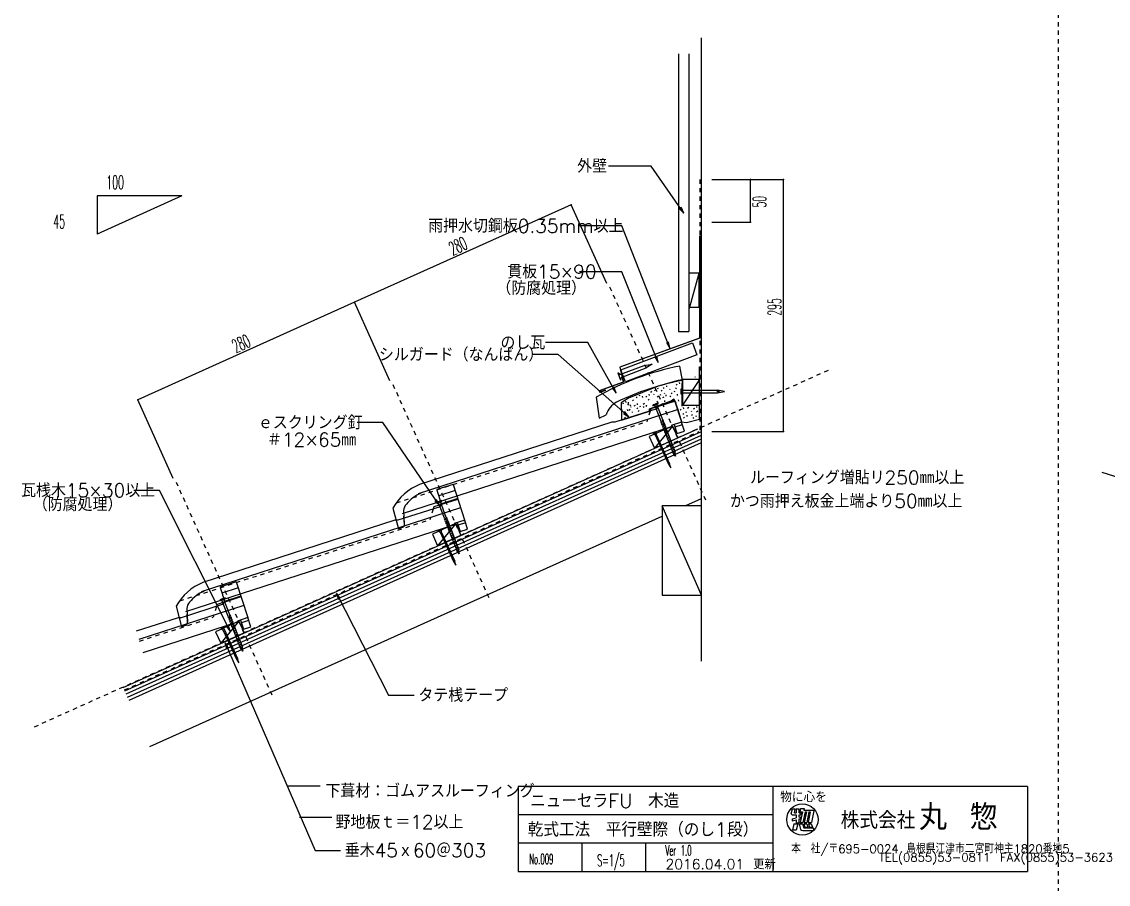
# Model space of a CAD drawing. Extents: x -1727 to 4652, y -2364 to 3340.
# Drawn here: x 264 to 1544, y -1035 to -19 of the extents above; entities that cross this region are included whole.
import ezdxf

# ---------------------------------------------------------------- set-up
doc = ezdxf.new("R2010")
doc.units = 0
doc.header["$LTSCALE"] = 5
doc.linetypes.add('DOT', pattern=[2, 1, -1])
for name, color, linetype in [('0-0', 7, 'CONTINUOUS'), ('0-1', 7, 'CONTINUOUS'), ('0-2', 7, 'CONTINUOUS'), ('0-3', 7, 'CONTINUOUS'), ('0-4', 7, 'CONTINUOUS'), ('0-A', 7, 'CONTINUOUS'), ('0-F', 7, 'CONTINUOUS')]:
    doc.layers.add(name, color=color, linetype=linetype)
doc.styles.get("Standard").update_dxf_attribs({"font": 'txt.shx', "bigfont": 'extfont.shx'})

msp = doc.modelspace()

# ---------------------------------------------------------------- linework, layer by layer
at = {"layer": '0-0', "color": 7, "linetype": 'CONTINUOUS'}
for p, q in [((1448.494, -919.6573), (848.494, -919.6573)), ((848.494, -919.6573), (848.494, -1019.6573)), ((1148.494, -919.6573), (1148.494, -1019.6573)), ((1448.494, -919.6573), (1448.494, -1019.6573)), ((1170.1928, -951.6949), (1171.6706, -945.8791)), ((1171.6706, -945.8791), (1175.0144, -945.8791)), ((1174.0305, -950.7153), (1175.0144, -945.8791)), ((1175.848, -945.8791), (1175.848, -950.7153)), ((1175.848, -945.8791), (1179.7092, -945.8791)), ((1179.7092, -950.7153), (1179.7092, -945.8791)), ((1181.0739, -945.7406), (1180.3422, -949.3372)), ((1181.0739, -945.7406), (1185.3013, -945.7406)), ((1185.3013, -945.7406), (1184.961, -947.4131)), ((1148.494, -952.9907), (848.494, -952.9907)), ((1170.1928, -951.6949), (1171.4886, -952.9774)), ((1171.1415, -957.9387), (1175.848, -956.737)), ((1171.1415, -957.9387), (1171.1415, -960.1245)), ((1171.1415, -960.1245), (1175.848, -958.9228)), ((1171.4886, -952.9774), (1175.848, -952.9774)), ((1174.0305, -950.7153), (1175.848, -950.7153)), ((1175.848, -952.9774), (1175.848, -956.737)), ((1175.848, -958.9228), (1175.848, -962.4594)), ((1179.7092, -950.7153), (1181.525, -950.7153)), ((1179.7092, -955.7512), (1179.7092, -952.9774)), ((1179.7092, -952.9774), (1181.525, -952.9774)), ((1179.7092, -955.7512), (1181.2924, -955.3469)), ((1179.7092, -957.937), (1180.9684, -957.6155)), ((1179.7092, -962.3814), (1179.7092, -957.937)), ((1180.3422, -949.3372), (1183.4007, -949.3372)), ((1183.4007, -949.3372), (1180.8288, -961.9794)), ((1181.2924, -955.3469), (1180.9684, -957.6155)), ((1181.525, -950.7153), (1181.525, -952.9774)), ((1186.4739, -949.3372), (1183.902, -961.9794)), ((1184.961, -947.4131), (1196.1117, -947.4131)), ((1188.159, -949.3372), (1185.5871, -961.9794)), ((1186.4739, -949.3372), (1188.159, -949.3372)), ((1191.0054, -949.3372), (1188.4335, -961.9794)), ((1192.7063, -949.3372), (1190.1344, -961.9794)), ((1191.0054, -949.3372), (1192.7063, -949.3372)), ((1196.753, -948.4968), (1194.0101, -961.9794)), ((1173.4608, -963.4821), (1171.6265, -971.2213)), ((1176.0364, -971.2213), (1171.6265, -971.2213)), ((1173.4608, -963.4821), (1177.8707, -963.4821)), ((1175.614, -962.3814), (1179.7092, -962.3814)), ((1177.8707, -963.4821), (1176.0364, -971.2213)), ((1179.4024, -963.4821), (1181.3147, -970.1773)), ((1179.4024, -963.4821), (1183.5004, -963.4821)), ((1180.8288, -961.9794), (1183.902, -961.9794)), ((1183.5004, -963.4821), (1184.9773, -968.1976)), ((1183.966, -971.4013), (1196.3276, -971.4013)), ((1184.9773, -968.1976), (1195.9892, -968.1976)), ((1185.0645, -963.4821), (1186.3271, -967.5137)), ((1185.0645, -963.4821), (1188.6511, -963.4821)), ((1185.5871, -961.9794), (1188.4335, -961.9794)), ((1186.3271, -967.5137), (1189.9138, -967.5137)), ((1188.6511, -963.4821), (1189.9138, -967.5137)), ((1190.1344, -961.9794), (1194.0101, -961.9794)), ((1190.4347, -963.4821), (1191.6974, -967.5137)), ((1190.4347, -963.4821), (1193.8814, -963.4821)), ((1191.6974, -967.5137), (1195.1441, -967.5137)), ((1193.8814, -963.4821), (1195.1441, -967.5137)), ((1195.9892, -968.1976), (1196.3276, -971.4013)), ((1148.494, -986.324), (848.494, -986.324)), ((923.494, -986.324), (923.494, -1019.6573)), ((998.494, -986.324), (998.494, -1019.6573)), ((848.494, -1019.6573), (1448.494, -1019.6573))]:
    msp.add_line(p, q, dxfattribs=at)
msp.add_circle((1183.3491, -958.6021), 18.4473, dxfattribs=at)
for centre, radius, start, end in [((1195.2195, -948.6727), 1.5436, 6.5455, 54.6882), ((1183.6165, -968.6748), 2.7488, 213.1353, 277.3045)]:
    msp.add_arc(centre, radius, start, end, dxfattribs=at)
at = {"layer": '0-1', "color": 3, "linetype": 'CONTINUOUS'}
for p, q in [((1037.4316, -56.507), (1037.4316, -383.6062)), ((1049.4396, -56.507), (1049.4396, -383.6062)), ((1037.4316, -383.6062), (1049.4396, -383.6062)), ((1030.2952, -495.1345), (1002.961, -507.4974)), ((1030.3866, -495.0874), (1036.4766, -508.8016)), ((1002.961, -507.4974), (1009.1424, -521.1645)), ((1009.1424, -521.1645), (1036.4766, -508.8016)), ((774.9566, -610.0353), (747.6224, -622.3982)), ((775.048, -609.9882), (781.138, -623.7024)), ((747.6224, -622.3982), (753.8038, -636.0653)), ((753.8038, -636.0653), (781.138, -623.7024)), ((519.618, -724.9362), (492.2838, -737.2991)), ((519.7094, -724.8891), (525.7994, -738.6033)), ((492.2838, -737.2991), (498.4652, -750.9662)), ((498.4652, -750.9662), (525.7994, -738.6033))]:
    msp.add_line(p, q, dxfattribs=at)
at = {"layer": '0-1', "color": 7, "linetype": 'DOT'}
for p, q in [((1062.5546, -204.7971), (1062.5546, -500.8317)), ((385.0636, -805.9182), (1061.8745, -501.3573))]:
    msp.add_line(p, q, dxfattribs=at)
at = {"layer": '0-1', "color": 6, "linetype": 'CONTINUOUS'}
for p, q in [((1064.6379, -271.4405), (1062.1379, -271.4405)), ((1062.1379, -271.4405), (1062.1379, -391.4405)), ((1062.4379, -271.7405), (1062.4379, -391.6506)), ((1064.3379, -271.7405), (1062.4379, -271.7405)), ((1064.3379, -283.7319), (1064.3379, -271.7405)), ((1064.6379, -283.7319), (1064.6379, -271.4405)), ((1064.3379, -283.7319), (1064.6379, -283.7319)), ((1062.1379, -391.4405), (968.1686, -425.6426)), ((1062.4379, -391.6506), (968.5206, -425.8337)), ((968.1686, -425.6426), (972.2481, -443.3129)), ((968.5206, -425.8337), (972.6001, -443.5041)), ((972.2481, -443.3129), (944.0574, -453.5735)), ((972.6001, -443.5041), (944.4419, -453.7528)), ((944.0574, -453.5735), (944.7691, -455.5291)), ((944.4419, -453.7528), (944.9484, -455.1446)), ((951.3615, -453.1297), (944.7691, -455.5291)), ((951.2589, -452.8478), (944.9484, -455.1446)), ((951.2589, -452.8478), (951.3615, -453.1297))]:
    msp.add_line(p, q, dxfattribs=at)
at = {"layer": '0-1', "color": 7, "linetype": 'CONTINUOUS'}
for p, q in [((1050.4167, -356.3223), (1061.7783, -315.0601)), ((1023.7517, -449.0467), (1023.5275, -447.5896)), ((1030.4561, -443.6639), (1029.2232, -444.3364)), ((1035.9662, -446.3464), (1034.7332, -447.0189)), ((1039.0528, -445.267), (1038.8286, -443.8099)), ((1062.1647, -440.4546), (1042.1647, -470.4546)), ((1057.2178, -437.3632), (1057.442, -436.5786)), ((991.9001, -460.0553), (991.6759, -458.5982)), ((995.4228, -461.5028), (995.1986, -460.0457)), ((1000.0422, -460.254), (998.8093, -460.9265)), ((1003.1288, -459.1747), (1002.9047, -457.7175)), ((1005.7963, -454.1955), (1004.3392, -455.4284)), ((1008.4864, -458.0064), (1008.7105, -457.2218)), ((1010.2436, -452.9149), (1009.0106, -453.5874)), ((1013.4728, -460.3274), (1012.2398, -460.9999)), ((1013.3302, -451.8356), (1013.106, -450.3785)), ((1016.5594, -459.248), (1016.3352, -457.7909)), ((1018.3176, -452.8418), (1016.8605, -454.0748)), ((1020.6651, -450.1261), (1019.4321, -450.7986)), ((1021.0077, -456.6527), (1021.2318, -455.8681)), ((1023.0911, -459.982), (1022.867, -458.5248)), ((1027.1797, -459.3581), (1028.3006, -460.2547)), ((1027.4375, -451.915), (1027.6617, -451.1304)), ((1030.0591, -456.4377), (1028.8261, -457.1102)), ((1033.1457, -455.3583), (1032.9215, -453.9012)), ((1033.948, -450.2209), (1035.0688, -451.1176)), ((1036.3708, -459.1339), (1036.1466, -457.6768)), ((1040.7162, -457.3276), (1041.8371, -458.2243)), ((972.6675, -468.4004), (971.4345, -469.0729)), ((975.7541, -467.321), (975.5299, -465.8639)), ((978.7233, -469.0856), (977.2661, -470.3186)), ((978.6229, -468.5765), (978.3987, -467.1194)), ((980.1403, -470.1873), (981.2612, -471.084)), ((981.4133, -472.8966), (981.6375, -472.112)), ((984.432, -464.6455), (983.199, -465.318)), ((986.2448, -471.0424), (985.0118, -471.7149)), ((988.8135, -461.1347), (987.5805, -461.8072)), ((989.3314, -469.9631), (989.1072, -468.506)), ((992.7074, -473.0455), (992.4832, -471.5884)), ((996.9533, -472.429), (995.7203, -473.1015)), ((997.336, -468.4088), (995.8789, -469.6418)), ((998.9881, -470.8846), (1000.109, -471.7813)), ((999.5843, -471.225), (999.8085, -470.4404)), ((1003.0447, -463.9687), (1001.8117, -464.6412)), ((1008.1792, -470.6605), (1007.955, -469.2034)), ((1011.8478, -465.8085), (1012.9687, -466.7051)), ((1020.0045, -461.0613), (1018.7716, -461.7338)), ((1021.4806, -466.579), (1021.2564, -465.1218)), ((1034.6804, -466.93), (1033.4474, -467.6025)), ((1037.767, -465.8506), (1037.5428, -464.3935)), ((1043.7072, -474.6467), (1043.483, -473.1896)), ((1049.6867, -473.1671), (1048.2296, -474.4001)), ((1059.2431, -473.3901), (1059.0189, -471.933)), ((974.5757, -478.1613), (973.3427, -478.8338)), ((974.9426, -485.0601), (973.7097, -485.7326)), ((977.6623, -477.082), (977.4381, -475.6249)), ((978.0292, -483.9807), (977.805, -482.5236)), ((980.5361, -475.4826), (979.079, -476.7155)), ((983.2261, -479.2935), (983.4503, -478.5089)), ((989.6208, -474.1248), (988.3878, -474.7974)), ((991.2445, -476.8691), (989.7874, -478.1021)), ((1040.6206, -475.7261), (1039.3876, -476.3986)), ((1043.8191, -480.7524), (1042.5862, -481.4249)), ((1044.6188, -484.9791), (1043.3858, -485.6516)), ((1046.9057, -479.6731), (1046.6816, -478.2159)), ((1047.7054, -483.8998), (1047.4812, -482.4426)), ((1053.8066, -481.9046), (1052.5737, -482.5771)), ((1052.8185, -477.9728), (1053.0426, -477.1882)), ((1055.5853, -485.436), (1054.3524, -486.1085)), ((1056.1565, -474.4695), (1054.9236, -475.142)), ((1058.6719, -484.3567), (1058.4478, -482.8996)), ((1060.2808, -477.546), (1058.8237, -478.7789)), ((383.381, -802.9863), (1060.192, -498.4254)), ((1030.3866, -495.0874), (1009.1424, -521.1645)), ((775.048, -609.9882), (753.8038, -636.0653)), ((519.7094, -724.8891), (498.4652, -750.9662))]:
    msp.add_line(p, q, dxfattribs=at)
at = {"layer": '0-1', "color": 4, "linetype": 'CONTINUOUS'}
for p, q in [((997.1285, -423.592), (1006.5542, -422.2369)), ((1006.5542, -422.2369), (999.4342, -426.7202)), ((968.5334, -434.4849), (966.0942, -432.6048)), ((966.0942, -432.6048), (969.2971, -441.0116)), ((968.5334, -434.4849), (997.1285, -423.592)), ((969.8677, -437.9827), (999.4342, -426.7202)), ((969.8677, -437.9827), (969.2971, -441.0116)), ((1040.1355, -451.1922), (1041.6519, -452.7634)), ((1040.1355, -451.1922), (1040.1355, -457.6788)), ((1040.2564, -457.6834), (1041.6519, -456.1245)), ((1041.6519, -452.7634), (1083.3315, -452.7634)), ((1041.6519, -452.7634), (1041.6519, -455.7661)), ((1041.6519, -456.1245), (1083.3315, -456.1245)), ((1083.3313, -454.4447), (1083.3777, -454.2622)), ((1083.3777, -454.6271), (1083.3313, -454.4447)), ((1091.4815, -454.4447), (1083.3315, -452.7634)), ((1083.3315, -456.1245), (1091.4815, -454.4447)), ((1083.3777, -454.2622), (1083.5156, -454.0854)), ((1083.5156, -454.804), (1083.3777, -454.6271)), ((1083.5156, -454.0854), (1083.7408, -453.9194)), ((1083.7408, -454.9699), (1083.5156, -454.804)), ((1083.7408, -453.9194), (1084.0464, -453.7694)), ((1084.0464, -455.1199), (1083.7408, -454.9699)), ((1084.0464, -453.7694), (1084.4231, -453.6399)), ((1084.4231, -455.2494), (1084.0464, -455.1199)), ((1084.4231, -453.6399), (1084.8596, -453.5349)), ((1084.8596, -455.3545), (1084.4231, -455.2494)), ((1084.8596, -453.5349), (1085.3425, -453.4575)), ((1085.3425, -455.4319), (1084.8596, -455.3545)), ((1085.3425, -453.4575), (1085.8571, -453.4101)), ((1085.8571, -455.4793), (1085.3425, -455.4319)), ((1085.8571, -453.4101), (1086.3879, -453.3941)), ((1086.3879, -455.4952), (1085.8571, -455.4793)), ((1013.471, -467.9241), (1007.1106, -470.3857)), ((1007.1106, -470.3857), (1007.3954, -471.1217)), ((1007.3954, -471.1217), (1013.7558, -468.6601)), ((1009.5598, -470.6661), (1008.8328, -470.5653)), ((1009.5598, -470.6661), (1008.8328, -470.5653)), ((1011.8495, -469.7799), (1009.5598, -470.6661)), ((1016.5606, -488.7552), (1009.5598, -470.6661)), ((1011.8495, -469.7799), (1012.3184, -469.2164)), ((1018.85, -487.8681), (1011.8495, -469.7799)), ((1013.7558, -468.6601), (1013.471, -467.9241)), ((1016.6048, -488.6841), (1016.2933, -489.429)), ((1018.85, -487.8681), (1017.2086, -491.7939)), ((1019.7681, -490.2405), (1018.1267, -494.1663)), ((1019.7681, -490.2405), (1018.1267, -494.1663)), ((1020.6863, -492.6128), (1019.0449, -496.5386)), ((1020.6863, -492.6128), (1019.0449, -496.5386)), ((1021.6044, -494.9851), (1019.9631, -498.911)), ((1021.6044, -494.9851), (1019.9631, -498.911)), ((1022.5226, -497.3576), (1020.8812, -501.2833)), ((1022.5226, -497.3576), (1020.8812, -501.2833)), ((1007.4692, -504.3931), (1011.834, -502.396)), ((1007.4692, -504.3931), (1009.8472, -505.5045)), ((1009.8472, -505.5045), (1025.6579, -540.059)), ((1011.1202, -504.922), (1011.834, -502.396)), ((1011.1202, -504.922), (1026.9309, -539.4765)), ((1021.0804, -502.2454), (1024.4695, -500.9337)), ((1021.124, -501.2181), (1031.0901, -526.9687)), ((1024.5124, -501.2075), (1021.5199, -503.3545)), ((1025.4186, -503.5489), (1022.4261, -505.6959)), ((1023.4407, -499.7299), (1022.6416, -501.6412)), ((1023.4407, -499.7299), (1022.6416, -501.6412)), ((1026.3247, -505.8902), (1023.3322, -508.0372)), ((1023.724, -500.2118), (1033.69, -525.9625)), ((1027.2309, -508.2316), (1024.2384, -510.3785)), ((1028.137, -510.573), (1025.1445, -512.7199)), ((1029.0432, -512.9143), (1026.0507, -515.0612)), ((1029.9493, -515.2556), (1026.9568, -517.4026)), ((1030.8555, -517.597), (1027.863, -519.744)), ((1031.7616, -519.9383), (1028.7691, -522.0853)), ((1032.6678, -522.2797), (1029.6753, -524.4267)), ((1034.1144, -530.7115), (1031.3163, -526.8815)), ((1032.7518, -527.1908), (1034.1144, -530.7115)), ((1034.1144, -530.7115), (1033.606, -525.9953)), ((1025.6579, -540.059), (1028.3748, -544.3144)), ((1028.3748, -544.3144), (1026.9309, -539.4765)), ((758.6244, -582.6896), (752.264, -585.1512)), ((752.264, -585.1512), (752.5488, -585.8871)), ((752.5488, -585.8871), (758.9092, -583.4255)), ((754.7132, -585.4315), (753.9862, -585.3308)), ((754.7132, -585.4315), (753.9862, -585.3308)), ((757.0029, -584.5453), (754.7132, -585.4315)), ((761.714, -603.5206), (754.7132, -585.4315)), ((757.0029, -584.5453), (757.4718, -583.9818)), ((764.0034, -602.6335), (757.0029, -584.5453)), ((758.9092, -583.4255), (758.6244, -582.6896)), ((761.7582, -603.4496), (761.4467, -604.1944)), ((764.0034, -602.6335), (762.362, -606.5594)), ((764.9216, -605.0059), (763.2802, -608.9317)), ((764.9216, -605.0059), (763.2802, -608.9317)), ((765.8397, -607.3782), (764.1983, -611.304)), ((765.8397, -607.3782), (764.1983, -611.304)), ((766.7578, -609.7506), (765.1165, -613.6764)), ((766.7578, -609.7506), (765.1165, -613.6764)), ((767.676, -612.123), (766.0346, -616.0488)), ((767.676, -612.123), (766.0346, -616.0488)), ((754.4157, -618.9862), (758.7805, -616.9891)), ((754.4157, -618.9862), (756.7937, -620.0976)), ((756.7937, -620.0976), (772.6044, -654.6521)), ((758.0668, -619.5151), (758.7805, -616.9891)), ((758.0668, -619.5151), (773.8775, -654.0696)), ((766.2338, -617.0108), (769.6229, -615.6992)), ((766.2774, -615.9835), (776.2435, -641.7341)), ((769.6658, -615.9729), (766.6733, -618.1199)), ((770.572, -618.3143), (767.5795, -620.4613)), ((768.5942, -614.4953), (767.795, -616.4066)), ((768.5942, -614.4953), (767.795, -616.4066)), ((771.4781, -620.6557), (768.4856, -622.8027)), ((768.8774, -614.9773), (778.8435, -640.7279)), ((772.3843, -622.997), (769.3918, -625.1439)), ((773.2905, -625.3384), (770.2979, -627.4853)), ((774.1966, -627.6798), (771.2041, -629.8267)), ((775.1027, -630.021), (772.1102, -632.168)), ((776.0089, -632.3624), (773.0164, -634.5094)), ((776.9151, -634.7038), (773.9226, -636.8508)), ((777.8212, -637.0451), (774.8287, -639.1921)), ((779.2679, -645.4769), (776.4697, -641.6469)), ((777.9053, -641.9562), (779.2679, -645.4769)), ((779.2679, -645.4769), (778.7594, -640.7607)), ((772.6044, -654.6521), (775.3213, -658.9075)), ((775.3213, -658.9075), (773.8775, -654.0696)), ((503.6632, -697.3645), (497.3028, -699.8261)), ((497.3028, -699.8261), (497.5876, -700.562)), ((497.5876, -700.562), (503.948, -698.1004)), ((499.752, -700.1064), (499.025, -700.0057)), ((499.752, -700.1064), (499.025, -700.0057)), ((502.0417, -699.2202), (499.752, -700.1064)), ((506.7528, -718.1955), (499.752, -700.1064)), ((502.0417, -699.2202), (502.5106, -698.6567)), ((509.0422, -717.3084), (502.0417, -699.2202)), ((503.948, -698.1004), (503.6632, -697.3645)), ((506.797, -718.1245), (506.4855, -718.8693)), ((509.0422, -717.3084), (507.4008, -721.2343)), ((509.9604, -719.6808), (508.319, -723.6066)), ((509.9604, -719.6808), (508.319, -723.6066)), ((510.8785, -722.0531), (509.2371, -725.9789)), ((510.8785, -722.0531), (509.2371, -725.9789)), ((511.7966, -724.4255), (510.1553, -728.3513)), ((511.7966, -724.4255), (510.1553, -728.3513)), ((512.7148, -726.7979), (511.0734, -730.7237)), ((512.7148, -726.7979), (511.0734, -730.7237)), ((513.633, -729.1702), (512.8338, -731.0815)), ((513.633, -729.1702), (512.8338, -731.0815)), ((498.5753, -733.9929), (502.9401, -731.9957)), ((498.5753, -733.9929), (500.9533, -735.1042)), ((500.9533, -735.1042), (516.764, -769.6588)), ((502.2264, -734.5217), (502.9401, -731.9957)), ((502.2264, -734.5217), (518.0371, -769.0763)), ((511.2726, -731.6857), (514.6617, -730.3741)), ((511.3162, -730.6584), (521.2823, -756.409)), ((514.7046, -730.6478), (511.7121, -732.7948)), ((515.6108, -732.9892), (512.6183, -735.1362)), ((516.5169, -735.3306), (513.5244, -737.4776)), ((513.9162, -729.6522), (523.8823, -755.4028)), ((517.4231, -737.6719), (514.4306, -739.8188)), ((518.3293, -740.0133), (515.3367, -742.1602)), ((519.2354, -742.3546), (516.2429, -744.5016)), ((520.1415, -744.6959), (517.149, -746.8429)), ((521.0477, -747.0373), (518.0552, -749.1843)), ((521.9539, -749.3786), (518.9614, -751.5257)), ((522.86, -751.72), (519.8675, -753.867)), ((524.3067, -760.1518), (521.5085, -756.3218)), ((522.9441, -756.6311), (524.3067, -760.1518)), ((524.3067, -760.1518), (523.7982, -755.4356)), ((516.764, -769.6588), (519.4809, -773.9142)), ((519.4809, -773.9142), (518.0371, -769.0763))]:
    msp.add_line(p, q, dxfattribs=at)
at = {"layer": '0-1', "color": 3, "linetype": 'CONTINUOUS'}
for points in [[(1049.7783, -355.0601), (1061.7783, -355.0601), (1061.7783, -315.0601), (1049.7783, -315.0601), (1049.7783, -355.0601)], [(1059.1492, -411.0269), (975.0508, -443.081), (969.7085, -429.0647), (1053.8068, -397.0105), (1059.1492, -411.0269)], [(1042.1647, -470.4546), (1062.1647, -470.4546), (1062.1647, -440.4546), (1042.1647, -440.4546), (1042.1647, -470.4546)]]:
    msp.add_lwpolyline(points, close=True, dxfattribs=at)
at = {"layer": '0-1', "color": 7, "linetype": 'CONTINUOUS'}
msp.add_lwpolyline([(1041.7717, -471.7757), (1041.8678, -448.8122), (1042.0053, -440.7283), (1037.1422, -441.4784), (1013.6994, -448.2366), (978.6499, -462.1163), (969.7469, -467.7393), (970.3092, -482.2184), (970.4029, -487.9819), (1003.248, -477.3932), (1003.475, -474.8729), (1028.6679, -465.3007), (1031.8205, -463.0526), (1033.0519, -465.7341), (1036.8147, -475.59), (1041.1102, -490.0026), (1046.7622, -490.7373), (1062.1434, -486.939), (1062.0707, -425.5151)], dxfattribs=at)
at = {"layer": '0-1', "color": 4, "linetype": 'CONTINUOUS'}
for centre, radius, start, end in [((1018.5872, -489.288), 2.2981, 183.5154, 239.817), ((1019.5025, -491.653), 2.2981, 183.5154, 239.817), ((1020.4206, -494.0253), 2.2981, 183.5154, 239.817), ((1018.1345, -489.5089), 1.79, 335.8763, 426.4387), ((1021.3387, -496.3977), 2.2981, 183.5154, 239.817), ((1019.0526, -491.8812), 1.79, 335.8763, 426.4387), ((1022.2569, -498.7701), 2.2981, 183.5154, 239.817), ((1019.9708, -494.2536), 1.79, 335.8763, 426.4387), ((1020.8889, -496.6259), 1.79, 335.8763, 426.4387), ((1021.8071, -498.9983), 1.79, 335.8763, 426.4387), ((1023.1751, -501.1424), 2.2981, 183.5154, 207.9698), ((1022.7252, -501.3706), 1.79, 14.0306, 66.4387), ((1031.902, -527.6484), 0.9653, 28.3196, 127.3888), ((1033.6884, -526.957), 0.9653, 94.9262, 193.9954), ((763.7406, -604.0535), 2.2981, 183.5154, 239.817), ((764.6559, -606.4184), 2.2981, 183.5154, 239.817), ((765.574, -608.7908), 2.2981, 183.5154, 239.817), ((763.2879, -604.2744), 1.79, 335.8763, 426.4387), ((766.4922, -611.1631), 2.2981, 183.5154, 239.817), ((764.206, -606.6467), 1.79, 335.8763, 426.4387), ((767.4103, -613.5355), 2.2981, 183.5154, 239.817), ((765.1242, -609.019), 1.79, 335.8763, 426.4387), ((766.0423, -611.3913), 1.79, 335.8763, 426.4387), ((766.9605, -613.7638), 1.79, 335.8763, 426.4387), ((768.3285, -615.9078), 2.2981, 183.5154, 207.9698), ((767.8786, -616.1361), 1.79, 14.0306, 66.4387), ((777.0554, -642.4138), 0.9653, 28.3196, 127.3888), ((778.8418, -641.7224), 0.9653, 94.9262, 193.9954), ((508.7794, -718.7284), 2.2981, 183.5154, 239.817), ((509.6947, -721.0933), 2.2981, 183.5154, 239.817), ((510.6128, -723.4657), 2.2981, 183.5154, 239.817), ((508.3267, -718.9492), 1.79, 335.8763, 426.4387), ((511.531, -725.838), 2.2981, 183.5154, 239.817), ((509.2448, -721.3216), 1.79, 335.8763, 426.4387), ((512.4491, -728.2104), 2.2981, 183.5154, 239.817), ((510.163, -723.6939), 1.79, 335.8763, 426.4387), ((511.0811, -726.0662), 1.79, 335.8763, 426.4387), ((511.9993, -728.4386), 1.79, 335.8763, 426.4387), ((512.9174, -730.811), 1.79, 14.0306, 66.4387), ((513.3673, -730.5827), 2.2981, 183.5154, 207.9698), ((522.0942, -757.0887), 0.9653, 28.3196, 127.3888), ((523.8806, -756.3973), 0.9653, 94.9262, 193.9954)]:
    msp.add_arc(centre, radius, start, end, dxfattribs=at)
at = {"layer": '0-2', "color": 2, "linetype": 'CONTINUOUS'}
for p, q in [((1038.712, -424.5974), (1041.964, -441.2835)), ((940.6856, -461.0217), (943.9769, -485.8506)), ((1033.0675, -465.6445), (1004.7188, -474.847)), ((1011.9107, -474.6312), (1012.9634, -472.1872)), ((1012.9634, -472.1872), (1032.9252, -465.7126)), ((1013.2753, -470.5874), (1013.7151, -471.9434)), ((1032.719, -465.0769), (1013.5089, -471.3076)), ((1032.2532, -463.672), (1040.8843, -490.2605)), ((1036.0277, -475.9319), (730.6729, -575.0542)), ((943.9769, -485.8506), (952.4306, -482.026)), ((1011.9107, -474.6312), (962.3605, -490.7027)), ((1004.7188, -474.847), (1003.8976, -477.4637)), ((712.4518, -598.2063), (1030.3207, -495.1064)), ((958.808, -490.4648), (732.6109, -563.891)), ((962.3605, -490.7027), (958.808, -490.4648)), ((1040.938, -490.4257), (1028.6718, -494.4075)), ((1035.6601, -503.9068), (1029.6951, -494.0753)), ((1032.2042, -493.2608), (1035.6601, -503.9068)), ((1041.8391, -493.8343), (1033.2911, -496.6092)), ((1044.3938, -501.0717), (1040.938, -490.4257)), ((1035.6601, -503.9068), (1044.3938, -501.0717)), ((771.9922, -563.7513), (752.7821, -569.9821)), ((752.9642, -570.5435), (758.422, -587.3706)), ((774.3129, -570.9064), (755.1028, -577.1371)), ((771.9792, -563.7555), (785.5912, -605.6877)), ((777.7743, -581.0718), (749.4257, -590.2742)), ((756.6175, -590.0584), (757.6703, -587.6144)), ((757.6703, -587.6144), (777.6321, -581.1398)), ((777.4259, -580.5041), (758.2158, -586.7348)), ((780.7346, -591.3592), (475.3798, -690.4815)), ((701.0479, -591.9877), (707.5327, -616.0276)), ((756.6175, -590.0584), (707.0674, -606.1299)), ((713.7602, -594.9343), (714.5565, -610.2217)), ((714.622, -611.1961), (714.0963, -601.2903)), ((749.4257, -590.2742), (748.6045, -592.8909)), ((457.1586, -713.6336), (775.0276, -610.5336)), ((703.5149, -605.892), (477.3178, -679.3182)), ((707.0674, -606.1299), (703.5149, -605.892)), ((713.3762, -614.1017), (707.5327, -616.0276)), ((785.6448, -605.8529), (773.3787, -609.8347)), ((780.367, -619.334), (774.402, -609.5025)), ((776.9111, -608.688), (780.367, -619.334)), ((786.546, -609.2615), (777.998, -612.0364)), ((789.1007, -616.4989), (785.6448, -605.8529)), ((780.367, -619.334), (789.1007, -616.4989)), ((516.681, -678.671), (497.4709, -684.9017)), ((497.653, -685.4632), (503.1109, -702.2902)), ((519.0017, -685.826), (499.7917, -692.0567)), ((516.6681, -678.6752), (530.28, -720.6074)), ((522.4632, -695.9914), (494.1146, -705.1939)), ((501.3064, -704.9781), (502.3591, -702.534)), ((502.3591, -702.534), (522.3209, -696.0595)), ((522.1147, -695.4237), (502.9046, -701.6545)), ((525.4234, -706.2788), (401.9503, -746.3598)), ((445.7548, -707.4149), (452.2396, -731.4549)), ((501.3064, -704.9781), (451.7562, -721.0495)), ((458.4671, -710.3615), (459.2634, -725.6489)), ((494.1146, -705.1939), (493.2933, -707.8106)), ((448.2037, -720.8116), (398.8569, -736.8302)), ((407.0266, -762.0039), (519.7164, -725.4533)), ((451.7562, -721.0495), (448.2037, -720.8116)), ((459.3289, -726.6234), (458.8031, -716.7175)), ((530.3337, -720.7726), (518.0675, -724.7544)), ((525.0558, -734.2537), (519.0908, -724.4222)), ((521.5999, -723.6077), (525.0558, -734.2537)), ((531.2349, -724.1812), (522.6869, -726.956)), ((533.7896, -731.4185), (530.3337, -720.7726)), ((458.0831, -729.5289), (452.2396, -731.4549)), ((525.0558, -734.2537), (533.7896, -731.4185))]:
    msp.add_line(p, q, dxfattribs=at)
at = {"layer": '0-2', "color": 2, "linetype": 'DOT'}
for p, q in [((1003.8976, -477.4637), (999.9661, -489.9905)), ((705.3329, -585.6323), (999.9661, -489.9905)), ((748.6045, -592.8909), (744.673, -605.4177)), ((450.0397, -701.0596), (744.673, -605.4177)), ((493.2933, -707.8106), (489.3618, -720.3373)), ((402.6412, -748.488), (489.3618, -720.3373))]:
    msp.add_line(p, q, dxfattribs=at)
at = {"layer": '0-2', "color": 2, "linetype": 'CONTINUOUS'}
for centre, radius, start, end in [((1100.3607, -740.6273), 321.9866, 101.0382, 119.7295), ((1103.6126, -757.3133), 321.9866, 101.0382, 115.5829), ((975.2094, -487.8667), 23.5157, 116.891, 165.6187), ((756.5167, -622.523), 63.3182, 112.1821, 151.1674), ((749.3449, -611.6109), 40.5271, 112.0714, 143.0198), ((725.2183, -595.2104), 11.4753, 135.9538, 177.6759), ((711.4807, -611.4054), 3.202, 298.1619, 360.3977), ((501.2236, -737.9502), 63.3182, 112.1821, 151.1674), ((494.0517, -727.0381), 40.5271, 112.0714, 143.0198), ((469.9252, -710.6376), 11.4753, 135.9538, 177.6759), ((456.1876, -726.8326), 3.202, 298.1619, 360.3977)]:
    msp.add_arc(centre, radius, start, end, dxfattribs=at)
at = {"layer": '0-3', "color": 7, "linetype": 'CONTINUOUS'}
for p, q in [((1076.6475, -204.7971), (1160.9831, -204.7971)), ((1076.6475, -204.7971), (1122.3663, -204.7971)), ((1122.3663, -254.7971), (1122.3663, -204.7971)), ((1160.9831, -501.4193), (1160.9831, -204.7971)), ((452.6904, -224.0526), (352.6904, -269.0526)), ((352.6904, -224.0526), (352.6904, -269.0526)), ((452.6904, -224.0526), (352.6904, -224.0526)), ((911.2092, -234.3543), (655.8704, -349.2547)), ((952.9595, -327.1344), (911.2092, -234.3543)), ((1076.6475, -254.7971), (1122.3663, -254.7971)), ((655.8704, -349.2547), (400.5316, -464.155)), ((697.6206, -442.0348), (655.8704, -349.2547)), ((442.2818, -556.9351), (400.5316, -464.155)), ((1076.6475, -501.4193), (1160.9831, -501.4193)), ((576.8159, -918.8269), (615.4941, -918.8269)), ((591.2474, -955.5911), (629.0764, -955.5911))]:
    msp.add_line(p, q, dxfattribs=at)
for points in [[(1043.709, -244.3359), (1005.1254, -188.8721), (955.1254, -188.8721)], [(1038.3998, -238.893), (1043.709, -244.3359), (1040.4521, -237.4653)], [(1027.1429, -403.197), (970.8056, -259.3358), (920.8056, -259.3358)], [(1013.6868, -420.2364), (970.7691, -313.3638), (920.7691, -313.3638)], [(1023.2441, -396.6692), (1027.1429, -403.197), (1025.572, -395.7576)], [(963.9815, -456.2115), (930.7828, -396.8562), (880.7828, -396.8562)], [(979.0478, -484.4036), (895.671, -410.9797), (865.671, -410.9797)], [(1009.7319, -413.7424), (1013.6868, -420.2364), (1012.0518, -412.8108)], [(959.2294, -450.276), (963.9815, -456.2115), (961.4113, -449.0556)], [(972.5931, -480.385), (979.0478, -484.4036), (974.2454, -478.5088)], [(755.8092, -588.5119), (689.1055, -491.0521), (659.1055, -491.0521)], [(509.9034, -737.6151), (426.1809, -570.8954), (396.1809, -570.8954)], [(750.5417, -583.0287), (755.8092, -588.5119), (752.6047, -581.6167)], [(634.5718, -691.9833), (696.1136, -812.0647), (726.1136, -812.0647)], [(639.1049, -698.0877), (634.5718, -691.9833), (636.8801, -699.2279)], [(505.4206, -731.4737), (509.9034, -737.6151), (507.6547, -730.3518)], [(503.4247, -750.4499), (609.3747, -994.9009), (639.3747, -994.9009)], [(507.5542, -756.8343), (503.4247, -750.4499), (505.2603, -757.8284)]]:
    msp.add_lwpolyline(points, dxfattribs=at)
at = {"layer": '0-3', "color": 7}
for p in [(1122.3663, -204.7971), (1160.9831, -204.7971), (911.2092, -234.3543), (1122.3663, -254.7971), (655.8704, -349.2547), (400.5316, -464.155), (1160.9831, -501.4193)]:
    msp.add_point(p, dxfattribs=at)
at = {"layer": '0-4', "color": 3, "linetype": 'CONTINUOUS'}
for p, q in [((1064.6217, -771.871), (1064.6217, -37.7173)), ((385.4257, -807.0542), (1064.6214, -501.4193)), ((387.0672, -810.7019), (1064.6217, -505.8055)), ((388.7086, -814.3496), (1064.6217, -510.1918)), ((390.3499, -817.9971), (1064.6217, -514.5786)), ((2187.2092, -756.7582), (1536.342, -549.6657)), ((1046.0857, -588.715), (1064.6217, -580.374)), ((414.9722, -872.7134), (1018.3667, -601.188)), ((1018.3667, -589.139), (1018.3667, -694.139)), ((1063.3677, -589.139), (1018.3667, -589.139)), ((1018.3667, -694.139), (1063.3677, -694.139))]:
    msp.add_line(p, q, dxfattribs=at)
at = {"layer": '0-4', "color": 7, "linetype": 'CONTINUOUS'}
msp.add_line((1064.6217, -694.139), (1018.3667, -589.139), dxfattribs=at)
at = {"layer": '0-A', "color": 7, "linetype": 'DOT'}
msp.add_line((1485, -2364.3434), (1485, 3340.4795), dxfattribs=at)
at = {"layer": '0-F', "color": 1, "linetype": 'DOT'}
for p, q in [((1069.6251, -582.466), (955.4372, -328.7116)), ((1213.5263, -429.5768), (274.7736, -851.4037)), ((814.2866, -697.3668), (700.0986, -443.6124)), ((558.948, -812.2677), (444.76, -558.5133))]:
    msp.add_line(p, q, dxfattribs=at)

# ---------------------------------------------------------------- texts
at = {"layer": '0-0', "color": 7}
for s, height, p in [('ニューセラFU\u3000木造', 16.7, (862.799, -944.8836)), ('物に心を', 12.5, (1157.1809, -938.2052)), ('丸 惣', 30, (1320.7443, -971.0184)), ('株式会社', 20, (1228.4231, -969.556)), ('乾式工法\u3000平行壁際（のし1段）', 16.7, (859.9739, -978.7845)), ('本\u3000社/〒695-0024 島根県江津市二宮町神主1820番地5  ', 10, (1170.1157, -998.112)), ('\u3000\u3000\u3000\u3000\u3000\u3000\u3000\u3000\u3000TEL(0855)53-0811\u3000FAX(0855)53-3623', 10, (1170.1157, -1008.112)), ('2016.04.01 更新', 12, (1022.1775, -1017.1598))]:
    msp.add_text(s, height=height, dxfattribs=at).set_placement(p)
at = {"layer": '0-0', "color": 7, "width": 0.5}
for s, height, p in [('S=1/5', 14, (941.6914, -1013.691)), ('Ver 1.0', 12, (1022.0851, -1000.9464)), ('No.009', 12, (861.6458, -1011.1289))]:
    msp.add_text(s, height=height, dxfattribs=at).set_placement(p)
at = {"layer": '0-3', "color": 7}
for s, p in [('外壁', (918.1254, -196.8721)), ('雨押水切鋼板0.35mm以上', (742.6056, -267.3358)), ('貫板15×90', (835.7691, -321.3638)), ('（防腐処理）', (822.9339, -340.6469)), ('のし瓦', (827.7828, -404.8562)), ('シルガード（なんばん）', (684.671, -418.9797)), ('ｅスクリング釘', (542.1055, -499.0521)), ('＃12×65㎜', (552.8217, -519.1644)), ('ルーフィング増貼リ250㎜以上', (1121.7446, -563.748)), ('瓦桟木15×30以上', (263.1809, -578.8954)), ('かつ雨押え板金上端より50㎜以上', (1098.025, -591.4938)), ('（防腐処理）', (276.9557, -595.3806)), ('タテ桟テープ', (731.1136, -820.0647)), ('下葺材：ゴムアスルーフィング', (621.6979, -932.9022)), ('野地板ｔ＝12以上', (633.5607, -969.6057)), ('垂木45ｘ60＠303', (644.3747, -1002.9009))]:
    msp.add_text(s, height=16, dxfattribs=at).set_placement(p)
at = {"layer": '0-3', "color": 7, "width": 0.5}
for s, rotation, p in [('100', 359.9954, (363.7192, -216.009)), ('50', 90, (1140.8663, -237.7971)), ('45', 359.9954, (301.2448, -262.2551)), ('280', 24.2276, (771.5708, -294.449)), ('295', 90, (1158.4831, -365.1082)), ('280', 24.2276, (516.232, -409.3494))]:
    msp.add_text(s, height=16, rotation=rotation, dxfattribs=at).set_placement(p)

doc.saveas('drawing.dxf')
